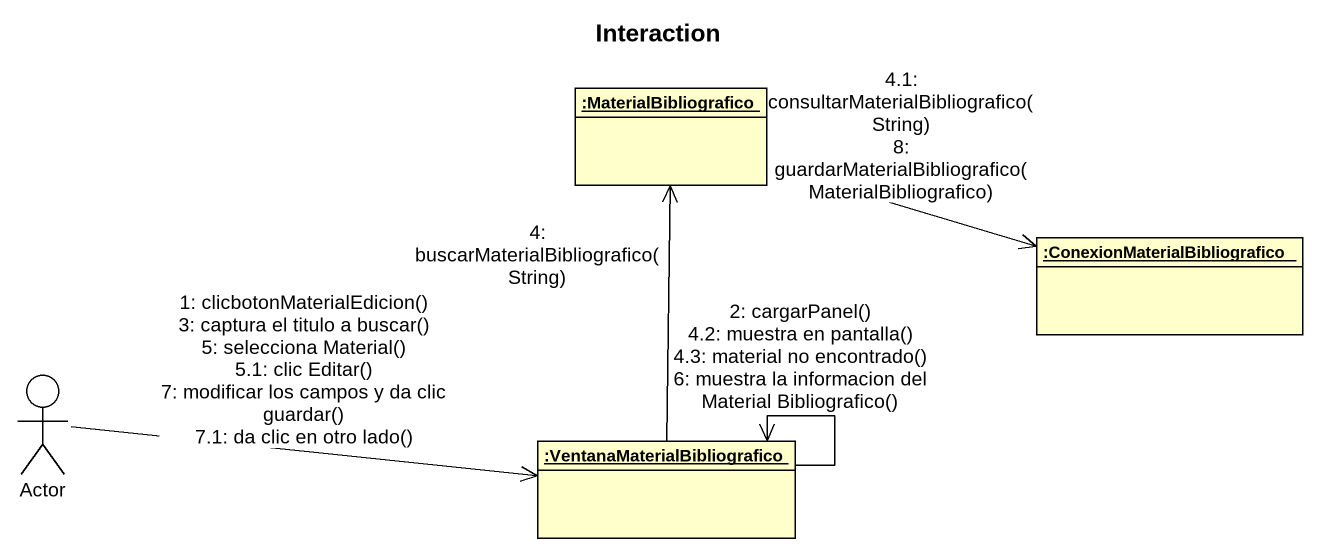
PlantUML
@startuml
title Interaction
allowmixing
hide circle
hide empty members
object ":MaterialBibliografico" as MaterialBibliografico
object ":ConexionMaterialBibliografico" as ConexionMaterialBibliografic
actor "Actor" as Actor_
object ":VentanaMaterialBibliografico" as VentanaMaterialBibliografico
Actor_ -right-> VentanaMaterialBibliografico : 1: clicbotonMaterialEdicion()\n3: captura el titulo a buscar()\n5: selecciona Material()\n5.1: clic Editar()\n7: modificar los campos y da clic guardar()\n7.1: da clic en otro lado()
VentanaMaterialBibliografico --> VentanaMaterialBibliografico : 2: cargarPanel()\n4.2: muestra en pantalla()\n4.3: material no encontrado()\n6: muestra la informacion del Material Bibliografico()
VentanaMaterialBibliografico -up-> MaterialBibliografico : 4: buscarMaterialBibliografico(String)
MaterialBibliografico -right-> ConexionMaterialBibliografic : 4.1: consultarMaterialBibliografico(String)\n8: guardarMaterialBibliografico(MaterialBibliografico)
@enduml
